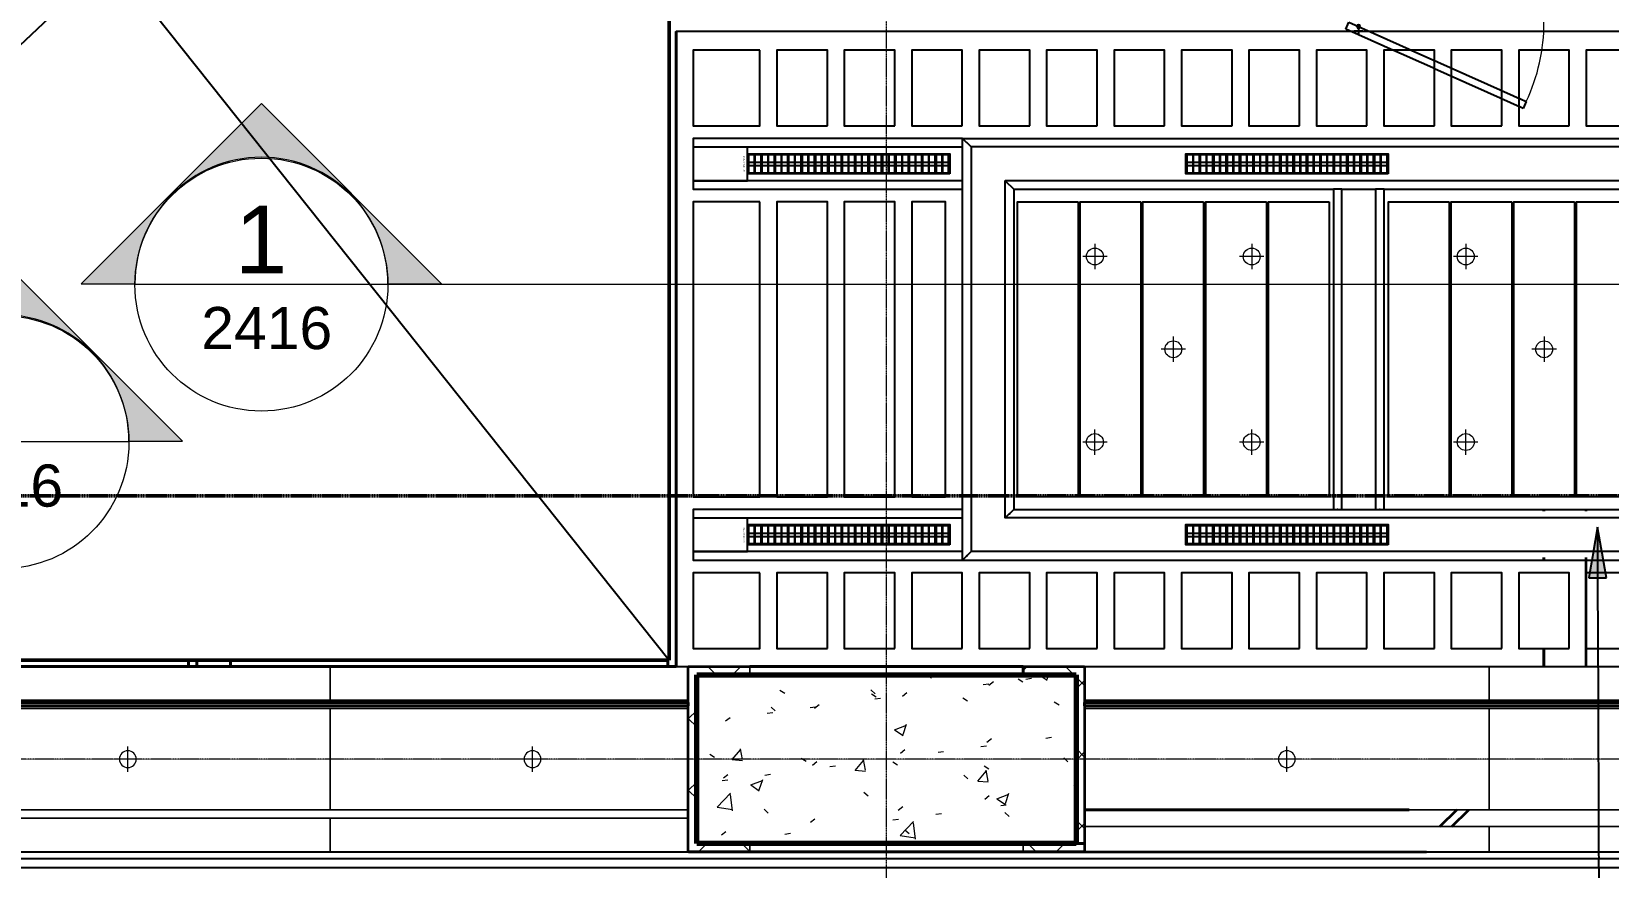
# Model space of a CAD drawing. Header units: millimetres. Extents: x -794868 to -715506, y -16735 to 22434.
# Drawn here: x -749753 to -740400, y 2936 to 7894 of the extents above; entities that cross this region are included whole.
import ezdxf
from ezdxf.enums import TextEntityAlignment as Align
from ezdxf.xclip import XClip

# ---------------------------------------------------------------- set-up
doc = ezdxf.new("R2010")
doc.units = ezdxf.units.MM
doc.header["$XCLIPFRAME"] = 0
doc.linetypes.add('DPA_Grid _ Level 100', pattern=[10, 5.5, -1.6, 1.3, -1.6])
for name, color, linetype in [('000 - WIPEOUT', 250, 'Continuous'), ('001 - ASCESSORIES', 251, 'Continuous'), ('A04_TUBE SERIES', 2, 'Continuous'), ('A11_ALU.SOLID SHEET', 2, 'Continuous')]:
    doc.layers.add(name, color=color, linetype=linetype)
for name, color, linetype, lineweight in [('_ _ A-DETL-OPENING', 1, 'Continuous', 25), ('A-ANNO-NOTE', 3, 'Continuous', 25), ('A-COLS', 5, 'Continuous', 70), ('A-COLS-E', 1, 'Continuous', 35), ('A-DETL', 1, 'Continuous', 70), ('A-DETL-GENF', 2, 'Continuous', 9), ('A-DOOR', 3, 'Continuous', 70), ('A-DOOR-E', 2, 'Continuous', 25), ('A-DOOR-OPNG', 2, 'Continuous', 9), ('A-FLOR-E', 2, 'Continuous', 35), ('A-GLAZ-CURT', 2, 'Continuous', 9), ('A-WALL', 5, 'Continuous', 35), ('A-WALL-FNSH', 2, 'Continuous', 35), ('A-WALL-PATT', 1, 'Continuous', 35), ('E-LITE-EQPM', 2, 'Continuous', 9), ('G-ANNO-SECL', 3, 'Continuous', 9), ('I-WALL-E', 2, 'Continuous', 35), ('S-GRID', 251, 'Continuous', 9), ('WALL-E', 2, 'Continuous', 35)]:
    doc.layers.add(name, color=color, linetype=linetype, lineweight=lineweight)
doc.styles.add('Arial', font='arial.ttf', dxfattribs={"height": 400})
doc.styles.add('Arial_1', font='arial.ttf', dxfattribs={"height": 250})
pattern_1 = [(45, (0, 0), (-212.13203, 212.13203), []), (135, (0, 0), (-212.13203, -212.13203), [])]

# ---------------------------------------------------------------- blocks, each defined once
blk = doc.blocks.new('DPA_AC-SG-PI - A2_1200x2000 mm-12150596-4262-01 ENLARGED UPPER PLATFORM LEVEL - REFLECTED CEILING PLAN - SHEET 3')
at = {"layer": 'A-DOOR', "lineweight": 25}
for p, q in [((-500, 5), (-500, -45)), ((-525, -20), (-475, -20))]:
    blk.add_line(p, q, dxfattribs=at)
for start, end in [(0, 180), (180, 0)]:
    blk.add_arc((-500, 5), 10, start, end, dxfattribs=at)
at = {"layer": 'A-DOOR-E'}
for p, q in [((-575, -11.1), (-556.6, 30)), ((-556.6, 30), (494.9, -439.9)), ((476.5, -480.9), (-575, -11.1)), ((494.9, -439.9), (476.5, -480.9))]:
    blk.add_line(p, q, dxfattribs=at)
at = {"layer": 'A-DOOR-OPNG'}
blk.add_arc((-500, 30.2), 1100, 334.74419, 0, dxfattribs=at)
blk = doc.blocks.new('DPA_AN_Section Line - UP-Left-16608687-4262-01 ENLARGED UPPER PLATFORM LEVEL - REFLECTED CEILING PLAN - SHEET 3')
at = {"layer": 'A-ANNO-NOTE', "lineweight": 9}
h = blk.add_hatch(color=256, dxfattribs=at)
edge = h.paths.add_edge_path()
edge.add_line((-7.5, 0.028), (-10.682, 0.028))
edge.add_line((-10.682, 0.028), (0, 10.71))
edge.add_line((0, 10.71), (10.682, 0.028))
edge.add_line((10.682, 0.028), (7.5, 0.028))
edge.add_arc((0, 0.028), 7.5, 0, 180)
at = {"layer": 'A-ANNO-NOTE', "lineweight": 18}
for p, q in [((0, 10.71), (-10.682, 0.028)), ((10.682, 0.028), (0, 10.71)), ((-10.682, 0.028), (-7.5, 0.028)), ((7.5, 0.028), (10.682, 0.028)), ((-7.5, 0), (7.5, 0))]:
    blk.add_line(p, q, dxfattribs=at)
at = {"layer": 'A-ANNO-NOTE', "lineweight": 9}
blk.add_line((7.5, 0), (205, 0), dxfattribs=at)
at = {"layer": 'A-ANNO-NOTE', "lineweight": 18}
blk.add_circle((0, -0.028), 7.5, dxfattribs=at)
blk.add_arc((0, 0.028), 7.5, 0, 180, dxfattribs=at)
blk = doc.blocks.new('DPA_AN_Section Line - UP-Left-16610504-4262-01 ENLARGED UPPER PLATFORM LEVEL - REFLECTED CEILING PLAN - SHEET 3')
at = {"layer": 'A-ANNO-NOTE', "lineweight": 9}
h = blk.add_hatch(color=256, dxfattribs=at)
edge = h.paths.add_edge_path()
edge.add_arc((0, -0.028), 7.5, 180, 360)
edge.add_line((7.5, -0.028), (10.682, -0.028))
edge.add_line((10.682, -0.028), (0, -10.71))
edge.add_line((0, -10.71), (-10.682, -0.028))
edge.add_line((-10.682, -0.028), (-7.5, -0.028))
at = {"layer": 'A-ANNO-NOTE', "lineweight": 18}
for p, q in [((-7.5, 0), (7.5, 0)), ((-7.5, -0.028), (-10.682, -0.028)), ((-10.682, -0.028), (0, -10.71))]:
    blk.add_line(p, q, dxfattribs=at)
blk.add_circle((0, 0.028), 7.5, dxfattribs=at)
blk.add_arc((0, -0.028), 7.5, 180, 360, dxfattribs=at)
blk = doc.blocks.new('*U1978')
at = {"layer": '_ _ A-DETL-OPENING'}
for p, q in [((-1288.8, 7855), (-9056, 550)), ((-7072.7, 7855), (-1288.8, 587))]:
    blk.add_line(p, q, dxfattribs=at)
at = {"layer": 'A-DETL', "lineweight": 50}
for p, q in [((-1288.8, 587), (-1288.8, 7855)), ((-9016.6, 587), (-1288.8, 587))]:
    blk.add_line(p, q, dxfattribs=at)
at = {"layer": 'S-GRID', "linetype": 'DPA_Grid _ Level 100'}
for p, q in [((0, -19375), (0, 17498.2)), ((23665.1, 0), (-49286.1, 0))]:
    blk.add_line(p, q, dxfattribs=at)
blk = doc.blocks.new('System Panel - DPA-AR_Metal Ceiling Rectangular Panel-13139259-4262-01 ENLARGED UPPER PLATFORM LEVEL - REFLECTED CEILING PLAN - SHEET 3')
at = {"layer": 'A-GLAZ-CURT'}
for p, q in [((-741107.4, 4129), (-743507.4, 4129)), ((-743507.4, 4129), (-743507.4, 3929)), ((-743507.4, 3929), (-743507.4, 4129)), ((-743507.4, 4129), (-741107.4, 4129)), ((-741107.4, 3929), (-741107.4, 4129)), ((-741107.4, 4129), (-741107.4, 3929)), ((-743507.4, 3929), (-741107.4, 3929)), ((-741107.4, 3929), (-743507.4, 3929))]:
    blk.add_line(p, q, dxfattribs=at)
blk = doc.blocks.new('System Panel - DPA-AR_Metal Ceiling Rectangular Panel-V17-4262-01 ENLARGED UPPER PLATFORM LEVEL - REFLECTED CEILING PLAN - SHEET 3')
at = {"layer": 'A-GLAZ-CURT'}
for p, q in [((-780057.4, 4129), (-782182.4, 4129)), ((-782182.4, 4129), (-782182.4, 3929)), ((-782182.4, 3929), (-782182.4, 4129)), ((-782182.4, 4129), (-780057.4, 4129)), ((-782182.4, 3929), (-780057.4, 3929)), ((-780057.4, 3929), (-782182.4, 3929))]:
    blk.add_line(p, q, dxfattribs=at)
blk = doc.blocks.new('System Panel - DPA-AR_Metal Ceiling Rectangular Panel-V19-4262-01 ENLARGED UPPER PLATFORM LEVEL - REFLECTED CEILING PLAN - SHEET 3')
at = {"layer": 'A-GLAZ-CURT'}
for p, q in [((-780057.4, 3229), (-782182.4, 3229)), ((-782182.4, 3229), (-782182.4, 3029)), ((-782182.4, 3029), (-782182.4, 3229)), ((-782182.4, 3229), (-780057.4, 3229)), ((-782182.4, 3029), (-780057.4, 3029)), ((-780057.4, 3029), (-782182.4, 3029))]:
    blk.add_line(p, q, dxfattribs=at)
blk = doc.blocks.new('System Panel - DPA-AR_Metal Ceiling Rectangular Panel-V22-4262-01 ENLARGED UPPER PLATFORM LEVEL - REFLECTED CEILING PLAN - SHEET 3')
at = {"layer": 'A-GLAZ-CURT'}
for p, q in [((-773182.4, 3879), (-775582.4, 3879)), ((-775582.4, 3879), (-775582.4, 3279)), ((-775582.4, 3279), (-775582.4, 3879)), ((-775582.4, 3879), (-773182.4, 3879)), ((-773182.4, 3279), (-773182.4, 3879)), ((-773182.4, 3879), (-773182.4, 3279)), ((-775582.4, 3279), (-773182.4, 3279)), ((-773182.4, 3279), (-775582.4, 3279))]:
    blk.add_line(p, q, dxfattribs=at)
blk = doc.blocks.new('System Panel - DPA-AR_Metal Ceiling Rectangular Panel-V21-4262-01 ENLARGED UPPER PLATFORM LEVEL - REFLECTED CEILING PLAN - SHEET 3')
at = {"layer": 'A-GLAZ-CURT'}
for p, q in [((-780057.4, 3879), (-782182.4, 3879)), ((-782182.4, 3879), (-782182.4, 3279)), ((-782182.4, 3279), (-782182.4, 3879)), ((-782182.4, 3879), (-780057.4, 3879)), ((-782182.4, 3279), (-780057.4, 3279)), ((-780057.4, 3279), (-782182.4, 3279))]:
    blk.add_line(p, q, dxfattribs=at)
blk = doc.blocks.new('System Panel - DPA-AR_Metal Ceiling Rectangular Panel-13144154-4262-01 ENLARGED UPPER PLATFORM LEVEL - REFLECTED CEILING PLAN - SHEET 3')
at = {"layer": 'A-GLAZ-CURT'}
for p, q in [((-741107.4, 3179), (-743507.4, 3179)), ((-743507.4, 3179), (-743507.4, 3029)), ((-743507.4, 3029), (-743507.4, 3179)), ((-743507.4, 3179), (-741107.4, 3179)), ((-741107.4, 3029), (-741107.4, 3179)), ((-741107.4, 3179), (-741107.4, 3029)), ((-743507.4, 3029), (-741107.4, 3029)), ((-741107.4, 3029), (-743507.4, 3029))]:
    blk.add_line(p, q, dxfattribs=at)
blk = doc.blocks.new('*U685')
at = {"layer": 'A-GLAZ-CURT'}
for name, p in [('System Panel - DPA-AR_Metal Ceiling Rectangular Panel-13139259-4262-01 ENLARGED UPPER PLATFORM LEVEL - REFLECTED CEILING PLAN - SHEET 3', (737807.4, -3579)), ('System Panel - DPA-AR_Metal Ceiling Rectangular Panel-V17-4262-01 ENLARGED UPPER PLATFORM LEVEL - REFLECTED CEILING PLAN - SHEET 3', (778882.4, -3579)), ('System Panel - DPA-AR_Metal Ceiling Rectangular Panel-13139259-4262-01 ENLARGED UPPER PLATFORM LEVEL - REFLECTED CEILING PLAN - SHEET 3', (744682.4, -3579)), ('System Panel - DPA-AR_Metal Ceiling Rectangular Panel-13139259-4262-01 ENLARGED UPPER PLATFORM LEVEL - REFLECTED CEILING PLAN - SHEET 3', (747082.4, -3579)), ('System Panel - DPA-AR_Metal Ceiling Rectangular Panel-V22-4262-01 ENLARGED UPPER PLATFORM LEVEL - REFLECTED CEILING PLAN - SHEET 3', (769882.4, -3579)), ('System Panel - DPA-AR_Metal Ceiling Rectangular Panel-V21-4262-01 ENLARGED UPPER PLATFORM LEVEL - REFLECTED CEILING PLAN - SHEET 3', (778882.4, -3579)), ('System Panel - DPA-AR_Metal Ceiling Rectangular Panel-V22-4262-01 ENLARGED UPPER PLATFORM LEVEL - REFLECTED CEILING PLAN - SHEET 3', (776757.4, -3579)), ('System Panel - DPA-AR_Metal Ceiling Rectangular Panel-V22-4262-01 ENLARGED UPPER PLATFORM LEVEL - REFLECTED CEILING PLAN - SHEET 3', (779157.4, -3579)), ('System Panel - DPA-AR_Metal Ceiling Rectangular Panel-13139259-4262-01 ENLARGED UPPER PLATFORM LEVEL - REFLECTED CEILING PLAN - SHEET 3', (737807.4, -4479)), ('System Panel - DPA-AR_Metal Ceiling Rectangular Panel-V19-4262-01 ENLARGED UPPER PLATFORM LEVEL - REFLECTED CEILING PLAN - SHEET 3', (778882.4, -3579)), ('System Panel - DPA-AR_Metal Ceiling Rectangular Panel-13144154-4262-01 ENLARGED UPPER PLATFORM LEVEL - REFLECTED CEILING PLAN - SHEET 3', (744682.4, -3579)), ('System Panel - DPA-AR_Metal Ceiling Rectangular Panel-13144154-4262-01 ENLARGED UPPER PLATFORM LEVEL - REFLECTED CEILING PLAN - SHEET 3', (747082.4, -3579))]:
    blk.add_blockref(name, p, dxfattribs=at)
blk = doc.blocks.new('LGF_DL_SAA_LowPower_DL1a1 - LGF_DL_SAA_LowPower_DL1a-12437659-4160-01 UPPER PLATFORM LEVEL - REFLECTED CEILING PLAN')
at = {"layer": 'A-DETL-GENF'}
for p, q in [((72.5, 0), (-72.5, 0)), ((0, 75), (0, -75))]:
    blk.add_line(p, q, dxfattribs=at)
blk.add_circle((0, 0), 50, dxfattribs=at)
blk = doc.blocks.new('LGF_DL_SAA_LowPower_DL1a1 - LGF_DL_SAA_LowPower_DL1a-12438006-4160-01 UPPER PLATFORM LEVEL - REFLECTED CEILING PLAN')
at = {"layer": 'A-DETL-GENF'}
for p, q in [((0, -75), (0, 75)), ((72.5, 0), (-72.5, 0))]:
    blk.add_line(p, q, dxfattribs=at)
blk.add_circle((0, 0), 50, dxfattribs=at)
blk = doc.blocks.new('LGF_DL_SAA_LowPower_DL1a - LGF_DL_SAA_LowPower_DL1a-8832329-4160-01 UPPER PLATFORM LEVEL - REFLECTED CEILING PLAN')
at = {"layer": 'A-DETL-GENF'}
for p, q in [((72.5, 0), (-72.5, 0)), ((0, 75), (0, -75))]:
    blk.add_line(p, q, dxfattribs=at)
blk.add_circle((0, 0), 50, dxfattribs=at)
blk = doc.blocks.new('C-1-PP19-AR-4160-01-B_20250902-175713_EXDOWNLIGHT')
at = {"layer": 'E-LITE-EQPM'}
for name, p, rotation in [('LGF_DL_SAA_LowPower_DL1a1 - LGF_DL_SAA_LowPower_DL1a-12437659-4160-01 UPPER PLATFORM LEVEL - REFLECTED CEILING PLAN', (1236.5, 2980.5), 359.9999881697653), ('LGF_DL_SAA_LowPower_DL1a1 - LGF_DL_SAA_LowPower_DL1a-12437659-4160-01 UPPER PLATFORM LEVEL - REFLECTED CEILING PLAN', (2166.5, 2980.5), 359.9999881697653), ('LGF_DL_SAA_LowPower_DL1a1 - LGF_DL_SAA_LowPower_DL1a-12437659-4160-01 UPPER PLATFORM LEVEL - REFLECTED CEILING PLAN', (3436, 2980.5), 359.9999881697653), ('LGF_DL_SAA_LowPower_DL1a1 - LGF_DL_SAA_LowPower_DL1a-12437659-4160-01 UPPER PLATFORM LEVEL - REFLECTED CEILING PLAN', (1701.5, 2430.5), 359.9999881697653), ('LGF_DL_SAA_LowPower_DL1a1 - LGF_DL_SAA_LowPower_DL1a-12437659-4160-01 UPPER PLATFORM LEVEL - REFLECTED CEILING PLAN', (3901, 2430.5), 359.9999881697653), ('LGF_DL_SAA_LowPower_DL1a1 - LGF_DL_SAA_LowPower_DL1a-12438006-4160-01 UPPER PLATFORM LEVEL - REFLECTED CEILING PLAN', (1236.5, 1880.5), 1.18302346677688e-05), ('LGF_DL_SAA_LowPower_DL1a1 - LGF_DL_SAA_LowPower_DL1a-12438006-4160-01 UPPER PLATFORM LEVEL - REFLECTED CEILING PLAN', (2166.5, 1880.5), 1.18302346677688e-05), ('LGF_DL_SAA_LowPower_DL1a1 - LGF_DL_SAA_LowPower_DL1a-12438006-4160-01 UPPER PLATFORM LEVEL - REFLECTED CEILING PLAN', (3436, 1880.5), 1.18302346677688e-05)]:
    blk.add_blockref(name, p, dxfattribs=dict(at, rotation=rotation))
at = {"layer": 'E-LITE-EQPM', "extrusion": (0, 0, -1), "rotation": 180}
for p in [(4499.6, 0), (2099.6, 0), (-2375, 0)]:
    blk.add_blockref('LGF_DL_SAA_LowPower_DL1a - LGF_DL_SAA_LowPower_DL1a-8832329-4160-01 UPPER PLATFORM LEVEL - REFLECTED CEILING PLAN', p, dxfattribs=at)
blk = doc.blocks.new('*U695')
at = {"color": 1}
blk.add_wipeout([(600, -60), (-600, -60), (-600, 60), (600, 60)], dxfattribs=at).dxf.layer = '000 - WIPEOUT'
at = {"layer": '001 - ASCESSORIES', "color": 0}
blk.add_lwpolyline([(600, -60), (-600, -60), (-600, 60), (600, 60)], close=True, dxfattribs=at)
at = {"layer": '001 - ASCESSORIES'}
for points in [[(-593.5, -55), (-598.5, -55), (-598.5, 55), (-593.5, 55)], [(595, -55), (-595, -55), (-595, 55), (595, 55)], [(-558.8, -55), (-553.8, -55), (-553.8, 55), (-558.8, 55)], [(-514, -55), (-519, -55), (-519, 55), (-514, 55)], [(-479.3, -55), (-474.3, -55), (-474.3, 55), (-479.3, 55)], [(-434.6, -55), (-439.6, -55), (-439.6, 55), (-434.6, 55)], [(-399.8, -55), (-394.8, -55), (-394.8, 55), (-399.8, 55)], [(-355.1, -55), (-360.1, -55), (-360.1, 55), (-355.1, 55)], [(-320.4, -55), (-315.4, -55), (-315.4, 55), (-320.4, 55)], [(-275.6, -55), (-280.6, -55), (-280.6, 55), (-275.6, 55)], [(-240.9, -55), (-235.9, -55), (-235.9, 55), (-240.9, 55)], [(-196.2, -55), (-201.2, -55), (-201.2, 55), (-196.2, 55)], [(-161.4, -55), (-156.4, -55), (-156.4, 55), (-161.4, 55)], [(-116.7, -55), (-121.7, -55), (-121.7, 55), (-116.7, 55)], [(-82, -55), (-77, -55), (-77, 55), (-82, 55)], [(-37.2, -55), (-42.2, -55), (-42.2, 55), (-37.2, 55)], [(-2.5, -55), (2.5, -55), (2.5, 55), (-2.5, 55)], [(42.2, -55), (37.2, -55), (37.2, 55), (42.2, 55)], [(77, -55), (82, -55), (82, 55), (77, 55)], [(121.7, -55), (116.7, -55), (116.7, 55), (121.7, 55)], [(156.4, -55), (161.4, -55), (161.4, 55), (156.4, 55)], [(201.2, -55), (196.2, -55), (196.2, 55), (201.2, 55)], [(235.9, -55), (240.9, -55), (240.9, 55), (235.9, 55)], [(280.6, -55), (275.6, -55), (275.6, 55), (280.6, 55)], [(315.4, -55), (320.4, -55), (320.4, 55), (315.4, 55)], [(360.1, -55), (355.1, -55), (355.1, 55), (360.1, 55)], [(394.8, -55), (399.8, -55), (399.8, 55), (394.8, 55)], [(439.6, -55), (434.6, -55), (434.6, 55), (439.6, 55)], [(474.3, -55), (479.3, -55), (479.3, 55), (474.3, 55)], [(519, -55), (514, -55), (514, 55), (519, 55)], [(553.8, -55), (558.8, -55), (558.8, 55), (553.8, 55)], [(598.5, -55), (593.5, -55), (593.5, 55), (598.5, 55)]]:
    blk.add_lwpolyline(points, close=True, dxfattribs=at)
for points in [[(-593.5, 10), (-558.8, 10)], [(-553.8, 10), (-519, 10)], [(-514, 10), (-479.3, 10)], [(-474.3, 10), (-439.6, 10)], [(-434.6, 10), (-399.8, 10)], [(-394.8, 10), (-360.1, 10)], [(-355.1, 10), (-320.4, 10)], [(-315.4, 10), (-280.6, 10)], [(-275.6, 10), (-240.9, 10)], [(-235.9, 10), (-201.2, 10)], [(-196.2, 10), (-161.4, 10)], [(-156.4, 10), (-121.7, 10)], [(-116.7, 10), (-82, 10)], [(-77, 10), (-42.2, 10)], [(-37.2, 10), (-2.5, 10)], [(2.5, 10), (37.2, 10)], [(42.2, 10), (77, 10)], [(82, 10), (116.7, 10)], [(121.7, 10), (156.4, 10)], [(161.4, 10), (196.2, 10)], [(201.2, 10), (235.9, 10)], [(240.9, 10), (275.6, 10)], [(280.6, 10), (315.4, 10)], [(320.4, 10), (355.1, 10)], [(360.1, 10), (394.8, 10)], [(399.8, 10), (434.6, 10)], [(439.6, 10), (474.3, 10)], [(479.3, 10), (514, 10)], [(519, 10), (553.8, 10)], [(558.8, 10), (593.5, 10)], [(-593.5, -10), (-558.8, -10)], [(-553.8, -10), (-519, -10)], [(-514, -10), (-479.3, -10)], [(-474.3, -10), (-439.6, -10)], [(-434.6, -10), (-399.8, -10)], [(-394.8, -10), (-360.1, -10)], [(-355.1, -10), (-320.4, -10)], [(-315.4, -10), (-280.6, -10)], [(-275.6, -10), (-240.9, -10)], [(-235.9, -10), (-201.2, -10)], [(-196.2, -10), (-161.4, -10)], [(-156.4, -10), (-121.7, -10)], [(-116.7, -10), (-82, -10)], [(-77, -10), (-42.2, -10)], [(-37.2, -10), (-2.5, -10)], [(2.5, -10), (37.2, -10)], [(42.2, -10), (77, -10)], [(82, -10), (116.7, -10)], [(121.7, -10), (156.4, -10)], [(161.4, -10), (196.2, -10)], [(201.2, -10), (235.9, -10)], [(240.9, -10), (275.6, -10)], [(280.6, -10), (315.4, -10)], [(320.4, -10), (355.1, -10)], [(360.1, -10), (394.8, -10)], [(399.8, -10), (434.6, -10)], [(439.6, -10), (474.3, -10)], [(479.3, -10), (514, -10)], [(519, -10), (553.8, -10)], [(558.8, -10), (593.5, -10)]]:
    blk.add_lwpolyline(points, dxfattribs=at)
blk = doc.blocks.new('*U721')
blk.add_attdef('EXTR.OVL-LENGTH_', (-25, -59.1), '', height=5)
blk.add_wipeout([(-25, 0), (25, 0), (25, 67400), (-25, 67400)]).dxf.layer = '000 - WIPEOUT'
at = {"layer": 'A04_TUBE SERIES', "color": 0}
blk.add_lwpolyline([(-25, 0), (25, 0), (25, 67400), (-25, 67400)], close=True, dxfattribs=at)
blk = doc.blocks.new('*U987')
blk.add_wipeout([(-25, 25), (25, -25), (25, 15671.5), (-25, 15621.5)]).dxf.layer = '000 - WIPEOUT'
blk.add_point((0, 0))
at = {"layer": 'A04_TUBE SERIES', "color": 0}
blk.add_lwpolyline([(-25, 25), (25, -25), (25, 15671.5), (-25, 15621.5)], close=True, dxfattribs=at)
blk.add_attdef('EXTR.OVL-LENGTH_', (-25, -59.1), '', height=5)
blk = doc.blocks.new('*U988')
blk.add_wipeout([(-25, 25), (25, -25), (25, 15671.5), (-25, 15621.5)]).dxf.layer = '000 - WIPEOUT'
blk.add_point((0, 0))
at = {"layer": 'A04_TUBE SERIES', "color": 0}
blk.add_lwpolyline([(-25, 25), (25, -25), (25, 15671.5), (-25, 15621.5)], close=True, dxfattribs=at)
blk.add_attdef('EXTR.OVL-LENGTH_', (-25, -59.1), '', height=5)
blk = doc.blocks.new('*U989')
blk.add_wipeout([(-25, 25), (25, -25), (25, 15165.5), (-25, 15115.5)]).dxf.layer = '000 - WIPEOUT'
at = {"layer": 'A04_TUBE SERIES', "color": 0}
blk.add_lwpolyline([(-25, 25), (25, -25), (25, 15165.5), (-25, 15115.5)], close=True, dxfattribs=at)
blk.add_attdef('EXTR.OVL-LENGTH_', (-25, -59.1), '', height=5)
blk = doc.blocks.new('*U990')
blk.add_wipeout([(-25, 25), (25, -25), (25, 15165.5), (-25, 15115.5)]).dxf.layer = '000 - WIPEOUT'
at = {"layer": 'A04_TUBE SERIES', "color": 0}
blk.add_lwpolyline([(-25, 25), (25, -25), (25, 15165.5), (-25, 15115.5)], close=True, dxfattribs=at)
blk.add_attdef('EXTR.OVL-LENGTH_', (-25, -59.1), '', height=5)
blk = doc.blocks.new('*U992')
blk.add_wipeout([(-25, 25), (25, -25), (25, 1975), (-25, 1925)]).dxf.layer = '000 - WIPEOUT'
blk.add_point((0, 0))
at = {"layer": 'A04_TUBE SERIES', "color": 0}
blk.add_lwpolyline([(-25, 25), (25, -25), (25, 1975), (-25, 1925)], close=True, dxfattribs=at)
blk.add_attdef('EXTR.OVL-LENGTH_', (-25, -59.1), '', height=5)
blk = doc.blocks.new('*U993')
blk.add_attdef('EXTR.OVL-LENGTH_', (-25, -59.1), '', height=5)
blk.add_wipeout([(-25, 0), (25, 0), (25, 1900), (-25, 1900)]).dxf.layer = '000 - WIPEOUT'
blk.add_point((0, 0))
at = {"layer": 'A04_TUBE SERIES', "color": 0}
blk.add_lwpolyline([(-25, 0), (25, 0), (25, 1900), (-25, 1900)], close=True, dxfattribs=at)
blk = doc.blocks.new('*U994')
blk.add_attdef('EXTR.OVL-LENGTH_', (-25, -59.1), '', height=5)
blk.add_wipeout([(-25, 0), (25, 0), (25, 1900), (-25, 1900)]).dxf.layer = '000 - WIPEOUT'
blk.add_point((0, 0))
at = {"layer": 'A04_TUBE SERIES', "color": 0}
blk.add_lwpolyline([(-25, 0), (25, 0), (25, 1900), (-25, 1900)], close=True, dxfattribs=at)
blk = doc.blocks.new('*U996')
blk.add_wipeout([(-25, 25), (25, -25), (25, 2475), (-25, 2425)]).dxf.layer = '000 - WIPEOUT'
blk.add_point((0, 0))
at = {"layer": 'A04_TUBE SERIES', "color": 0}
blk.add_lwpolyline([(-25, 25), (25, -25), (25, 2475), (-25, 2425)], close=True, dxfattribs=at)
blk.add_attdef('EXTR.OVL-LENGTH_', (-25, -59.1), '', height=5)
blk = doc.blocks.new('*U861')
at = {"color": 6}
blk.add_point((-37.5, 0), dxfattribs=at)
at = {"color": 3}
blk.add_wipeout([(-875, -564), (875, -564), (875, -924), (-875, -924)], dxfattribs=at).dxf.layer = '000 - WIPEOUT'
at = {"layer": 'A11_ALU.SOLID SHEET', "color": 0, "linetype": 'ByBlock'}
blk.add_lwpolyline([(875, -924), (-875, -924), (-875, -564), (875, -564)], close=True, dxfattribs=at)
at = {"color": 3}
blk.add_wipeout([(-875, -192), (875, -192), (875, -552), (-875, -552)], dxfattribs=at).dxf.layer = '000 - WIPEOUT'
at = {"layer": 'A11_ALU.SOLID SHEET', "color": 0, "linetype": 'ByBlock'}
blk.add_lwpolyline([(875, -552), (-875, -552), (-875, -192), (875, -192)], close=True, dxfattribs=at)
at = {"color": 3}
blk.add_wipeout([(-875, 180), (875, 180), (875, -180), (-875, -180)], dxfattribs=at).dxf.layer = '000 - WIPEOUT'
at = {"layer": 'A11_ALU.SOLID SHEET', "color": 0, "linetype": 'ByBlock'}
blk.add_lwpolyline([(875, -180), (-875, -180), (-875, 180), (875, 180)], close=True, dxfattribs=at)
at = {"color": 3}
blk.add_wipeout([(-875, 552), (875, 552), (875, 192), (-875, 192)], dxfattribs=at).dxf.layer = '000 - WIPEOUT'
at = {"layer": 'A11_ALU.SOLID SHEET', "color": 0, "linetype": 'ByBlock'}
blk.add_lwpolyline([(875, 192), (-875, 192), (-875, 552), (875, 552)], close=True, dxfattribs=at)
at = {"color": 3}
blk.add_wipeout([(-875, 924), (875, 924), (875, 564), (-875, 564)], dxfattribs=at).dxf.layer = '000 - WIPEOUT'
at = {"layer": 'A11_ALU.SOLID SHEET', "color": 0, "linetype": 'ByBlock'}
blk.add_lwpolyline([(875, 564), (-875, 564), (-875, 924), (875, 924)], close=True, dxfattribs=at)
blk = doc.blocks.new('*U1001')
at = {"layer": 'A04_TUBE SERIES', "color": 0, "linetype": 'ByBlock', "xscale": -1}
for name, p, rotation in [('*U988', (25, 2475), 270), ('*U990', (15418.5, 275), 90)]:
    blk.add_blockref(name, p, dxfattribs=dict(at, rotation=rotation))
at = {"layer": 'A04_TUBE SERIES', "color": 0, "linetype": 'ByBlock'}
for name, p, rotation in [('*U989', (15418.5, 2225), 90), ('*U987', (25, 25), 270)]:
    blk.add_blockref(name, p, dxfattribs=dict(at, rotation=rotation))
at = {"layer": 'A04_TUBE SERIES', "color": 0, "linetype": 'ByBlock', "xscale": -1}
for name, p in [('*U996', (25, 25)), ('*U992', (278, 275))]:
    blk.add_blockref(name, p, dxfattribs=at)
at = {"layer": 'A04_TUBE SERIES', "color": 0, "linetype": 'ByBlock'}
for name, p in [('*U993', (2224.5, 300)), ('*U994', (2474.5, 300))]:
    blk.add_blockref(name, p, dxfattribs=at)
at = {"layer": 'A11_ALU.SOLID SHEET', "color": 0, "linetype": 'ByBlock', "rotation": 90}
for p in [(1249.75, 1250), (3449.25, 1250)]:
    blk.add_blockref('*U861', p, dxfattribs=at)
blk = doc.blocks.new('*U1030')
at = {"color": 3}
for points in [[(-225, 8950), (225, 8950), (225, 8650), (-225, 8650)], [(-225, 8550), (225, 8550), (225, 8250), (-225, 8250)], [(-225, 8150), (225, 8150), (225, 7850), (-225, 7850)], [(-225, 7750), (225, 7750), (225, 7450), (-225, 7450)], [(-225, 7350), (225, 7350), (225, 7050), (-225, 7050)], [(-225, 6950), (225, 6950), (225, 6650), (-225, 6650)], [(-225, 6550), (225, 6550), (225, 6250), (-225, 6250)], [(-225, 6150), (225, 6150), (225, 5850), (-225, 5850)], [(-225, 5750), (225, 5750), (225, 5450), (-225, 5450)], [(-225, 5350), (225, 5350), (225, 5050), (-225, 5050)], [(-225, 4950), (225, 4950), (225, 4650), (-225, 4650)], [(-225, 4550), (225, 4550), (225, 4250), (-225, 4250)], [(-225, 4150), (225, 4150), (225, 3850), (-225, 3850)]]:
    blk.add_wipeout(points, dxfattribs=at).dxf.layer = '000 - WIPEOUT'
at = {"layer": 'A11_ALU.SOLID SHEET', "color": 0, "linetype": 'ByBlock'}
for points in [[(-225, 8650), (225, 8650), (225, 8950), (-225, 8950)], [(-225, 8250), (225, 8250), (225, 8550), (-225, 8550)], [(-225, 7850), (225, 7850), (225, 8150), (-225, 8150)], [(-225, 7450), (225, 7450), (225, 7750), (-225, 7750)], [(-225, 7050), (225, 7050), (225, 7350), (-225, 7350)], [(-225, 6650), (225, 6650), (225, 6950), (-225, 6950)], [(-225, 6250), (225, 6250), (225, 6550), (-225, 6550)], [(-225, 5850), (225, 5850), (225, 6150), (-225, 6150)], [(-225, 5450), (225, 5450), (225, 5750), (-225, 5750)], [(-225, 5050), (225, 5050), (225, 5350), (-225, 5350)], [(-225, 4650), (225, 4650), (225, 4950), (-225, 4950)], [(-225, 4250), (225, 4250), (225, 4550), (-225, 4550)], [(-225, 3850), (225, 3850), (225, 4150), (-225, 4150)]]:
    blk.add_lwpolyline(points, close=True, dxfattribs=at)
blk = doc.blocks.new('*U1029')
at = {"color": 3}
for points in [[(-875, 350), (875, 350), (875, 50), (-875, 50)], [(-875, -50), (875, -50), (875, -350), (-875, -350)]]:
    blk.add_wipeout(points, dxfattribs=at).dxf.layer = '000 - WIPEOUT'
at = {"layer": 'A11_ALU.SOLID SHEET', "color": 0, "linetype": 'ByBlock'}
for points in [[(-875, 50), (875, 50), (875, 350), (-875, 350)], [(-875, -350), (875, -350), (875, -50), (-875, -50)]]:
    blk.add_lwpolyline(points, close=True, dxfattribs=at)
blk = doc.blocks.new('*U1031')
at = {"layer": 'Defpoints'}
blk.add_point((0, 0), dxfattribs=at)
blk.add_wipeout([(225, 250), (225, 646.5), (-225, 646.5), (-225, 250)]).dxf.layer = '000 - WIPEOUT'
at = {"layer": 'A11_ALU.SOLID SHEET', "color": 0}
blk.add_lwpolyline([(225, 250), (225, 646.5), (-225, 646.5), (-225, 250)], close=True, dxfattribs=at)
at = {"layer": 'Defpoints'}
blk.add_point((0, 400), dxfattribs=at)
blk = doc.blocks.new('*U1032')
at = {"layer": 'Defpoints'}
blk.add_point((0, 0), dxfattribs=at)
blk.add_wipeout([(875, 250), (875, 646.5), (-875, 646.5), (-875, 250)]).dxf.layer = '000 - WIPEOUT'
at = {"layer": 'A11_ALU.SOLID SHEET', "color": 0}
blk.add_lwpolyline([(875, 250), (875, 646.5), (-875, 646.5), (-875, 250)], close=True, dxfattribs=at)
at = {"layer": 'Defpoints'}
blk.add_point((0, 400), dxfattribs=at)
blk = doc.blocks.new('*U1049')
blk.add_attdef('EXTR.OVL-LENGTH_', (-25, -59.1), '', height=5)
blk.add_wipeout([(-25, 0), (25, 0), (25, 1598.2), (-25, 1598.2)]).dxf.layer = '000 - WIPEOUT'
blk.add_point((0, 0))
at = {"layer": 'A04_TUBE SERIES', "color": 0}
blk.add_lwpolyline([(-25, 0), (25, 0), (25, 1598.2), (-25, 1598.2)], close=True, dxfattribs=at)
blk = doc.blocks.new('*U1050')
blk.add_attdef('EXTR.OVL-LENGTH_', (-25, -59.1), '', height=5)
blk.add_wipeout([(-25, 0), (25, 0), (25, 1598.2), (-25, 1598.2)]).dxf.layer = '000 - WIPEOUT'
blk.add_point((0, 0))
at = {"layer": 'A04_TUBE SERIES', "color": 0}
blk.add_lwpolyline([(-25, 0), (25, 0), (25, 1598.2), (-25, 1598.2)], close=True, dxfattribs=at)
blk = doc.blocks.new('*U1051')
at = {"layer": 'A11_ALU.SOLID SHEET', "color": 0}
blk.add_lwpolyline([(321.5, -98.8), (321.5, 98.8), (0, 98.8), (0, -98.8)], close=True, dxfattribs=at)
at = {"layer": 'Defpoints', "color": 250}
blk.add_point((0, 0), dxfattribs=at)
blk.add_text('AL.SHEET-HAT-TYPE-R', height=6, rotation=270, dxfattribs=at).set_placement((15, 0), align=Align.BOTTOM_CENTER)
blk = doc.blocks.new('*U1052')
at = {"layer": 'A11_ALU.SOLID SHEET', "color": 0}
blk.add_lwpolyline([(321.5, -98.8), (321.5, 98.8), (0, 98.8), (0, -98.8)], close=True, dxfattribs=at)
at = {"layer": 'Defpoints', "color": 250}
blk.add_point((0, 0), dxfattribs=at)
blk.add_text('AL.SHEET-HAT-TYPE-R', height=6, rotation=270, dxfattribs=at).set_placement((15, 0), align=Align.BOTTOM_CENTER)
blk = doc.blocks.new('*U1055')
at = {"layer": 'Defpoints'}
blk.add_point((0, 0), dxfattribs=at)
blk.add_wipeout([(875, 250), (875, 450), (-875, 450), (-875, 250)]).dxf.layer = '000 - WIPEOUT'
at = {"layer": 'A11_ALU.SOLID SHEET', "color": 0}
blk.add_lwpolyline([(875, 250), (875, 450), (-875, 450), (-875, 250)], close=True, dxfattribs=at)
at = {"layer": 'Defpoints'}
blk.add_point((0, 400), dxfattribs=at)
blk = doc.blocks.new('*U2281')
for points in [[(-1246.6, 550), (17930.3, 550), (17930.3, 4315), (-1246.6, 4315)], [(27650, -552), (-107450, -552), (-107450, -3555), (27650, -3555)]]:
    blk.add_lwpolyline(points, close=True)
for p in [(-225, 3530.5), (2375.5, 3530.5), (-225, 1331), (2375.5, 1331)]:
    blk.add_blockref('*U695', p)
at = {"layer": 'A04_TUBE SERIES', "color": 0, "linetype": 'ByBlock', "rotation": 270}
blk.add_blockref('*U721', (-39850, -617), dxfattribs=at)
at = {"layer": 'A11_ALU.SOLID SHEET', "color": 0, "linetype": 'ByBlock', "rotation": 90}
for name, p in [('*U1030', (8300, 3980.5)), ('*U1029', (-300, 2430.5)), ('*U1030', (8300, 880.5))]:
    blk.add_blockref(name, p, dxfattribs=at)
at = {"layer": 'A04_TUBE SERIES', "color": 0, "linetype": 'ByBlock'}
for name, p, rotation in [('*U1050', (451.7, 3655.5), 90.00000000000021), ('*U1049', (451.7, 3405.5), 90), ('*U1050', (451.7, 1455.5), 90.00000000000021), ('*U1049', (451.7, 1205.5), 90)]:
    blk.add_blockref(name, p, dxfattribs=dict(at, rotation=rotation))
at = {"layer": 'A11_ALU.SOLID SHEET', "color": 0, "linetype": 'ByBlock'}
for name, p, rotation in [('*U1031', (-500, 3980.5), 90), ('*U1032', (-500, 2430.5), 90), ('*U1055', (-100, 2430.5), 270.000000000401), ('*U1031', (-500, 880.5), 90)]:
    blk.add_blockref(name, p, dxfattribs=dict(at, rotation=rotation))
at = {"layer": 'A11_ALU.SOLID SHEET'}
blk.add_blockref('*U1001', (451.7, 1180.5), dxfattribs=at)
at = {"layer": 'A11_ALU.SOLID SHEET', "color": 1, "rotation": 180}
for name, p in [('*U1051', (-825, 3530.5)), ('*U1052', (-825, 1331))]:
    blk.add_blockref(name, p, dxfattribs=at)

msp = doc.modelspace()

# ---------------------------------------------------------------- block references
at = {"layer": 'A11_ALU.SOLID SHEET'}
ref = msp.add_blockref('*U2281', (-744682.4, 3579), dxfattribs=at)
XClip(ref).set_block_clipping_path([(-45801.3280238605, -9620.0077451947), (23704.0078937773, 10334.9999958097)])

# ---------------------------------------------------------------- next in the draw order: hatches: boundary and pattern name
at = {"layer": 'A-ANNO-NOTE'}
msp.add_hatch(color=256, dxfattribs=at).paths.add_polyline_path([(-740465.1, 4954.6), (-740517, 4654.4), (-740411.2, 4654.8)])
at = {"layer": 'A-COLS-E', "lineweight": 9}
h = msp.add_hatch(dxfattribs=at)
h.set_pattern_fill('FP_1', color=256, style=0, pattern_type=2)
h.set_pattern_definition([(50, (0, 0), (728.7365, -63.7558), [76.2, -838.2]), (355, (0, 0), (-140.9716, 764.2276), [60.96, -670.56]), (100.451, (60.7, -5.3), (587.77, 700.46675), [64.76, -712.36]), (46.184, (0, 203.2), (1084.3162, -168.171), [114.3, -1257.3]), (96.636, (90.4, 189.2), (949.6099, 989.7098), [97.14, -1068.54]), (351.184, (0, 203.2), (949.6206, 989.7012), [91.44, -1005.84]), (21, (101.6, 152.4), (606.45787, -409.06057), [76.2, -838.2]), (326, (101.6, 152.4), (247.20834, 736.7529), [60.96, -670.56]), (71.451, (152.14, 118.3), (853.66825, 327.6855), [64.76, -712.36]), (37.5, (0, 0), (12.35469, 338.22012), [33.528, -628.904, 33.528, -647.192, -673.1]), (37.5, (0, 0), (12.35469, 338.22012), [-1343.152, 33.528, -639.572]), (7.5, (0, 0), (267.27887, 400.72213), [33.528, -354.584, 33.528, -613.664, -256.54]), (7.5, (0, 0), (267.27887, 400.72213), [-1035.304, 33.528, -223.012]), (327.5, (-226.57, 0), (542.36333, -22.91534), [33.528, -220.472, 33.528, -758.952, -1051.56]), (327.5, (-226.57, 0), (542.36333, -22.91534), [-1046.48, 33.528, -1018.032]), (317.5, (-328.17, 0), (592.51696, 101.7071), [33.528, -296.672, 33.528, -492.76, -746.76]), (317.5, (-328.17, 0), (592.51696, 101.7071), [-856.488, 33.528, -713.232])])
h.paths.add_polyline_path([(-743557.4, 3079), (-743557.4, 4079), (-745807.4, 4079), (-745807.4, 3079), (-744870.8, 3079)])
at = {"layer": 'A-WALL-PATT', "lineweight": 9}
h = msp.add_hatch(dxfattribs=at)
h.set_pattern_fill('FP_3', color=256, style=0, pattern_type=2)
h.set_pattern_definition(pattern_1)
h.paths.add_polyline_path([(-745857.4, 3029), (-745807.4, 3029), (-745807.4, 4129), (-745857.4, 4129), (-745857.4, 3755.8)])
h = msp.add_hatch(dxfattribs=at)
h.set_pattern_fill('FP_3', color=256, style=0, pattern_type=2)
h.set_pattern_definition(pattern_1)
h.paths.add_polyline_path([(-745492.4, 4079), (-745492.4, 4129), (-745807.4, 4129), (-745807.4, 4079)])
h.paths.add_polyline_path([(-743872.3, 4079), (-743557.4, 4079), (-743557.4, 4129), (-743872.3, 4129)])
h = msp.add_hatch(dxfattribs=at)
h.set_pattern_fill('FP_3', color=256, style=0, pattern_type=2)
h.set_pattern_definition(pattern_1)
h.paths.add_polyline_path([(-743557.4, 3079), (-743507.4, 3079), (-743507.4, 4129), (-743557.4, 4129), (-743557.4, 3755.8)])
h = msp.add_hatch(dxfattribs=at)
h.set_pattern_fill('FP_3', color=256, style=0, pattern_type=2)
h.set_pattern_definition(pattern_1)
h.paths.add_polyline_path([(-743507.4, 3029), (-743507.4, 3079), (-743872.3, 3079), (-743872.3, 3029)])
h.paths.add_polyline_path([(-745807.4, 3029), (-745492.4, 3029), (-745492.4, 3079), (-745807.4, 3079)])

# ---------------------------------------------------------------- next in the draw order: linework, layer by layer
at = {"layer": 'A-ANNO-NOTE'}
for p, q in [((-740465.1, 4954.6), (-740517, 4654.4)), ((-740411.2, 4654.8), (-740465.1, 4954.6)), ((-740465.1, 4954.6), (-740439.9, -2837.4)), ((-740517, 4654.4), (-740411.2, 4654.8))]:
    msp.add_line(p, q, dxfattribs=at)
at = {"layer": 'A-COLS'}
for p, q in [((-745807.4, 3079), (-745807.4, 4079)), ((-745807.4, 4079), (-743557.4, 4079)), ((-743557.4, 4079), (-743557.4, 3079)), ((-743557.4, 3079), (-745807.4, 3079))]:
    msp.add_line(p, q, dxfattribs=at)
at = {"layer": 'A-FLOR-E'}
for p, q in [((-740782.4, 5061.5), (-740782.4, 5049.2)), ((-740782.4, 5049.2), (-740782.4, 5061.5)), ((-740532.4, 5049.2), (-740532.4, 5061.5)), ((-740782.4, 4774.2), (-740782.4, 4754.7)), ((-740782.4, 4754.7), (-740782.4, 4774.2)), ((-740532.4, 4129), (-740532.4, 4774.2)), ((-740782.4, 4229), (-740782.4, 4129)), ((-740782.4, 4129), (-740782.4, 4229)), ((-748571.9, 4129), (-748571.9, 4166.1)), ((-748571.9, 4166.1), (-748571.9, 4129)), ((-743557.4, 4079), (-745807.4, 4079)), ((-745807.4, 4079), (-743557.4, 4079)), ((-743557.4, 3279), (-743557.4, 4079)), ((-743557.4, 4079), (-743557.4, 3279)), ((-741582.4, 3279), (-743507.4, 3279)), ((-743507.4, 3279), (-741582.4, 3279)), ((-741328.8, 3179), (-741228.8, 3279)), ((-745857.3, 3029), (-741478.8, 3029))]:
    msp.add_line(p, q, dxfattribs=at)
at = {"layer": 'A-WALL', "lineweight": 9}
for p, q in [((-745492.4, 4129), (-745492.4, 4079)), ((-745492.4, 4079), (-745492.4, 4129)), ((-745492.4, 3079), (-745492.4, 3029)), ((-745492.4, 3029), (-745492.4, 3079)), ((-743872.3, 3029), (-743872.3, 3079)), ((-743872.3, 3079), (-743872.3, 3029))]:
    msp.add_line(p, q, dxfattribs=at)
at = {"layer": 'A-WALL-FNSH', "color": 250}
for p, q in [((-745857.4, 3029), (-745857.4, 4129)), ((-745857.4, 4129), (-745807.4, 4129)), ((-745807.4, 4129), (-745492.4, 4129)), ((-745492.4, 4129), (-743872.3, 4129)), ((-743872.3, 4129), (-743557.4, 4129)), ((-743872.3, 4079), (-743872.3, 4129)), ((-743872.3, 4129), (-743872.3, 4079)), ((-743557.4, 4129), (-743507.4, 4129)), ((-743507.4, 4129), (-743507.4, 3079)), ((-745807.4, 4079), (-745807.4, 3079)), ((-745492.4, 4079), (-745807.4, 4079)), ((-743872.3, 4079), (-745492.4, 4079)), ((-743557.4, 4079), (-743872.3, 4079)), ((-743557.4, 3079), (-743557.4, 4079)), ((-745807.4, 3029), (-745857.4, 3029)), ((-745807.4, 3079), (-745492.4, 3079)), ((-745492.4, 3029), (-745807.4, 3029)), ((-745492.4, 3079), (-743872.3, 3079)), ((-743872.3, 3029), (-745492.4, 3029)), ((-743872.3, 3079), (-743557.4, 3079)), ((-743507.4, 3029), (-743872.3, 3029)), ((-743507.4, 3079), (-743507.4, 3029))]:
    msp.add_line(p, q, dxfattribs=at)
at = {"layer": 'G-ANNO-SECL', "linetype": 'DPA_Grid _ Level 100', "lineweight": 50}
msp.add_line((-792512.5, 5139.9), (-718440.1, 5139.9), dxfattribs=at)
at = {"layer": 'I-WALL-E'}
for p, q in [((-754907.4, 3914), (-745857.4, 3914)), ((-745857.4, 3914), (-754907.4, 3914)), ((-754907.4, 3894), (-745857.4, 3894)), ((-745857.4, 3894), (-754907.4, 3894)), ((-745857.4, 3914), (-745857.4, 3894)), ((-743507.4, 3914), (-726637, 3914)), ((-726637, 3914), (-743507.4, 3914)), ((-743507.4, 3894), (-743507.4, 3914)), ((-743507.4, 3894), (-726637, 3894)), ((-726637, 3894), (-743507.4, 3894))]:
    msp.add_line(p, q, dxfattribs=at)
at = {"layer": 'WALL-E'}
for p, q in [((-745929, 7894), (-745929, 4129)), ((-745929, 4129), (-745929, 7894)), ((-754957.4, 4129), (-748671.9, 4129)), ((-745971.2, 4129), (-754957.4, 4129)), ((-749481.9, 4129), (-750681.9, 4129)), ((-750681.9, 4129), (-749481.9, 4129)), ((-748821.9, 4129), (-749481.9, 4129)), ((-749481.9, 4129), (-748821.9, 4129)), ((-748821.9, 4166.1), (-748821.9, 4129)), ((-748821.9, 4129), (-748821.9, 4166.1)), ((-748821.9, 4129), (-748821.9, 4166.1)), ((-748821.9, 4166.1), (-748821.9, 4129)), ((-748771.9, 4129), (-748821.9, 4129)), ((-748771.9, 4129), (-748821.9, 4129)), ((-748821.9, 4129), (-748771.9, 4129)), ((-748771.9, 4166.1), (-748771.9, 4129)), ((-748771.9, 4129), (-748771.9, 4166.1)), ((-748771.9, 4166.1), (-748771.9, 4129)), ((-748771.9, 4129), (-748771.9, 4166.1)), ((-748771.9, 4129), (-748771.9, 4166.1)), ((-748771.9, 4166.1), (-748771.9, 4129)), ((-748671.9, 4129), (-748071.2, 4129)), ((-748571.9, 4129), (-748571.9, 4166.1)), ((-748571.9, 4166.1), (-748571.9, 4129)), ((-748571.9, 4129), (-748571.9, 4166.1)), ((-748571.9, 4166.1), (-748571.9, 4129)), ((-748071.2, 4129), (-745971.2, 4129)), ((-745979, 4166.1), (-745979, 4129)), ((-745979, 4129), (-745979, 4166.1)), ((-745929, 4129), (-745979, 4129)), ((-745979, 4129), (-745929, 4129)), ((-743872.3, 4129), (-745492.4, 4129)), ((-743872.3, 4079), (-743872.3, 4129)), ((-745807.4, 4079), (-745807.4, 3879)), ((-745807.4, 4079), (-745807.4, 4069)), ((-745807.4, 4069), (-745807.4, 4079)), ((-745807.4, 4079), (-745807.4, 3879)), ((-745492.4, 4079), (-743872.3, 4079)), ((-743557.4, 3079), (-743557.4, 3279)), ((-743557.4, 3279), (-743557.4, 3079)), ((-743557.4, 3279), (-743557.4, 3079)), ((-743557.4, 3279), (-743557.4, 3269)), ((-743557.4, 3269), (-743557.4, 3279)), ((-743557.4, 3279), (-743557.4, 3079)), ((-743507.4, 3279), (-741582.4, 3279)), ((-741582.4, 3279), (-743507.4, 3279)), ((-741582.4, 3279), (-743507.4, 3279)), ((-743507.4, 3279), (-741582.4, 3279)), ((-741582.4, 3279), (-743507.4, 3279)), ((-743507.4, 3279), (-741582.4, 3279)), ((-741399.5, 3179), (-741299.5, 3279)), ((-741399.5, 3179), (-741299.5, 3279)), ((-741299.5, 3279), (-741399.5, 3179)), ((-741299.5, 3279), (-741399.5, 3179)), ((-743872.3, 3079), (-745492.4, 3079)), ((-745492.4, 3029), (-743872.3, 3029)), ((-743557.4, 3079), (-743507.4, 3079)), ((-743507.4, 3079), (-743557.4, 3079)), ((-743507.4, 3079), (-743557.4, 3079)), ((-743557.4, 3079), (-743507.4, 3079))]:
    msp.add_line(p, q, dxfattribs=at)

# ---------------------------------------------------------------- next in the draw order: block references
for name in ['*U1978', '*U685']:
    msp.add_blockref(name, (-744682.4, 3579))
ref = msp.add_blockref('C-1-PP19-AR-4160-01-B_20250902-175713_EXDOWNLIGHT', (-744682.4, 3579))
XClip(ref).set_block_clipping_path([(-45801.3280238605, -9620.0077451947), (23704.0078937773, 10334.9999958097)])
at = {"layer": 'A-ANNO-NOTE', "xscale": 100, "yscale": 100, "zscale": 100}
msp.add_blockref('DPA_AN_Section Line - UP-Left-16608687-4262-01 ENLARGED UPPER PLATFORM LEVEL - REFLECTED CEILING PLAN - SHEET 3', (-748389.4, 6395.7), dxfattribs=at)
at = {"layer": 'A-ANNO-NOTE', "xscale": 100, "yscale": 100, "zscale": 100, "rotation": 180}
msp.add_blockref('DPA_AN_Section Line - UP-Left-16610504-4262-01 ENLARGED UPPER PLATFORM LEVEL - REFLECTED CEILING PLAN - SHEET 3', (-749925.3, 5461.5), dxfattribs=at)
at = {"layer": 'A-DOOR-E'}
msp.add_blockref('DPA_AC-SG-PI - A2_1200x2000 mm-12150596-4262-01 ENLARGED UPPER PLATFORM LEVEL - REFLECTED CEILING PLAN - SHEET 3', (-741382.4, 7919), dxfattribs=at)

# ---------------------------------------------------------------- next in the draw order: texts
at = {"layer": 'A-ANNO-NOTE', "lineweight": 9, "attachment_point": 1}
for s, insert, char_height, width, style in [('1', (-748546.7, 6860.9), 400, 376.793, 'Arial'), ('2416', (-748746.3, 6260.5), 250, 929.957, 'Arial_1'), ('2416', (-750342.3, 5326.3), 250, 929.957, 'Arial_1')]:
    msp.add_mtext(s, dxfattribs=dict(at, insert=insert, char_height=char_height, width=width, style=style))

doc.saveas('drawing.dxf')
